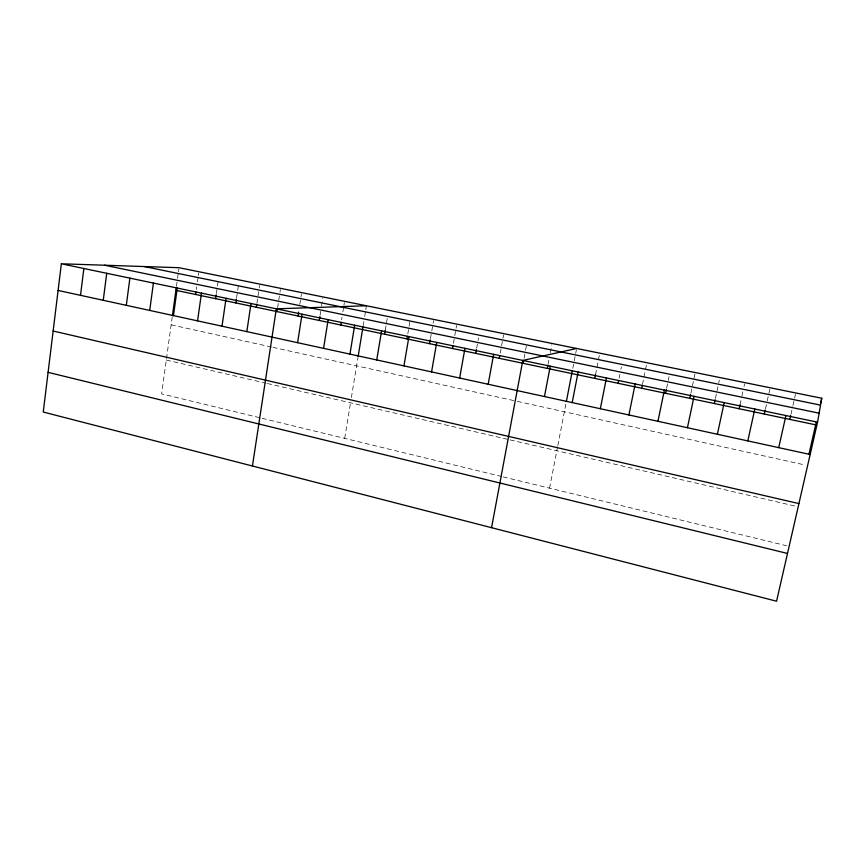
<?xml version="1.0" encoding="UTF-8"?>
<svg xmlns="http://www.w3.org/2000/svg" width="865" height="865" viewBox="0 0 865 865"><rect width="100%" height="100%" fill="white"/><g stroke="black" fill="none" stroke-linecap="round" stroke-linejoin="round"><path stroke-width="0.65" stroke-dasharray="4.33 3.24" d="M172.254 316.893L161.625 393.878L260.841 417.99M176.471 286.347L177.39 279.687M177.574 278.357L178.309 273.026M178.493 271.697L178.86 269.037M196.366 289.429L196.723 286.899M197.436 281.839L198.15 276.789M198.323 275.524L198.68 272.994M216.358 293.603L217.266 287.245M217.45 285.969L218.185 280.887M236.599 297.82L238.47 285.039M256.883 303.377L259.003 289.245M259.186 287.959L259.576 285.385M277.622 307.713L279.784 293.495M279.979 292.208L280.379 289.613M299.82 304.307L301.442 293.905M320.082 315.238L320.699 311.324M321.521 306.091L322.764 298.241M341.61 319.736L342.032 317.109M342.875 311.843L343.729 306.588M343.935 305.269L344.357 302.642M344.681 438.371L350.52 402.82M351.385 397.554L357.861 358.088M363.192 325.608L363.841 321.639M364.716 316.352L365.581 311.054M365.798 309.735L366.23 307.086M385.271 330.225L387.715 315.584M407.815 333.836L408.896 327.5M409.113 326.235L410.183 319.899M430.467 338.572L431.57 332.192M431.797 330.917L432.9 324.548M433.127 323.272L433.57 320.72M453.422 343.362L454.547 336.95M454.774 335.663L456.59 325.402M476.669 348.217L477.826 341.762M478.064 340.475L478.529 337.891M500.23 353.125L503.56 334.96M524.104 358.11L525.314 351.59M525.563 350.282L526.785 343.751M548.042 364.479L549.037 359.224M550.291 352.661L551.794 344.778M549.578 488.163L557.579 446.859M557.828 445.562L566.099 402.885M572.814 368.285L576.393 349.784M595.542 374.621L599.521 354.423M619.113 378.221L619.87 374.415M620.897 369.333L621.405 366.803M642.468 384.428L646.631 364.003M666.655 388.147L667.985 381.735M668.245 380.449L669.045 376.599M690.886 393.207L694.963 373.842M715.431 398.332L718.491 384.049M718.772 382.752L719.323 380.157M740.008 404.831L741.716 396.992M741.997 395.694L742.851 391.769M743.997 386.547L744.56 383.93M765.493 408.788L766.941 402.214M767.233 400.906L769.85 389.077M790.956 414.367L792.654 406.82M792.946 405.555L795.486 394.224M171.162 324.829L271.642 347.049M272.94 347.341L516.07 401.101M517.335 401.382L805.131 465.013M166.296 360.035L266.128 383.227M267.426 383.519L508.869 439.604M510.123 439.896L796.979 506.522M262.127 418.303L501.96 476.583M503.203 476.885L786.663 545.772"/><path stroke-width="1.3" d="M61.35 263.782L43.25 412.032L776.565 601.218L817.555 422.174L821.75 398.246L179.044 267.707L61.35 263.782L817.555 422.174M80.51 295.333L83.873 268.496M103.249 300.296L106.719 273.286M126.312 305.323L129.891 278.141M149.721 310.427L153.408 283.06M172.438 315.563L176.287 287.677M173.465 315.606L177.271 288.067M195.652 294.489L196.009 291.959M197.555 320.861L201.48 293.138M215.623 298.685L216.174 294.868M222.013 326.202L226.057 298.284M235.842 302.934L236.404 299.106M246.828 331.619L251.001 303.507M256.31 307.237L256.7 304.664M252.439 465.997L276.335 308.816L366.446 305.767M277.027 311.595L277.427 309.01M298.014 316.006L298.62 312.103M297.603 342.691L302.036 314.2M319.25 320.472L319.866 316.547M323.575 348.357L328.149 319.661M340.756 324.991L341.188 322.364M349.957 354.109L354.661 325.218M358.078 356.791L362.976 326.927M376.74 359.948L381.584 330.863M384.601 334.214L385.271 330.225M406.95 338.907L407.383 336.377M403.944 365.884L408.94 336.582M429.581 343.664L430.24 339.848M431.57 371.918L436.728 342.41M452.514 348.487L452.968 345.924M459.65 378.037L464.959 348.325M475.739 353.374L476.431 349.503M488.174 384.265L493.645 354.326M499.278 358.315L499.754 355.72M491.558 527.693L522.795 360.435L576.652 348.465M523.12 363.332L523.617 360.727M547.296 368.414L547.794 365.787M544.463 396.538L550.259 366.187M566.348 401.62L572.295 370.923M572.187 402.593L578.134 372.026M594.796 378.405L595.542 374.621M600.332 408.723L606.441 377.951M618.097 383.303L618.605 380.762M628.909 414.962L635.191 383.974M641.689 388.266L642.208 385.704M657.941 421.298L664.396 390.093M665.585 393.283L666.385 389.434M689.794 398.376L690.616 394.505M687.426 427.732L694.065 396.311M714.317 403.533L715.15 399.63M717.377 434.262L724.2 402.625M739.153 408.756L740.008 404.831M747.814 440.901L754.821 409.037M764.325 414.043L765.201 410.107M778.727 447.648L785.928 415.546M789.821 419.406L790.675 415.632M809.002 453.952L816.246 422.304M820.593 403.306L821.75 398.246M144.347 266.55L820.539 405.123M104.557 265.22L819.133 413.189M175.919 290.337L815.663 424.834M58.096 290.445L810.159 454.503M53.143 331.014L798.914 503.581M48.094 372.35L787.496 553.459"/></g></svg>
